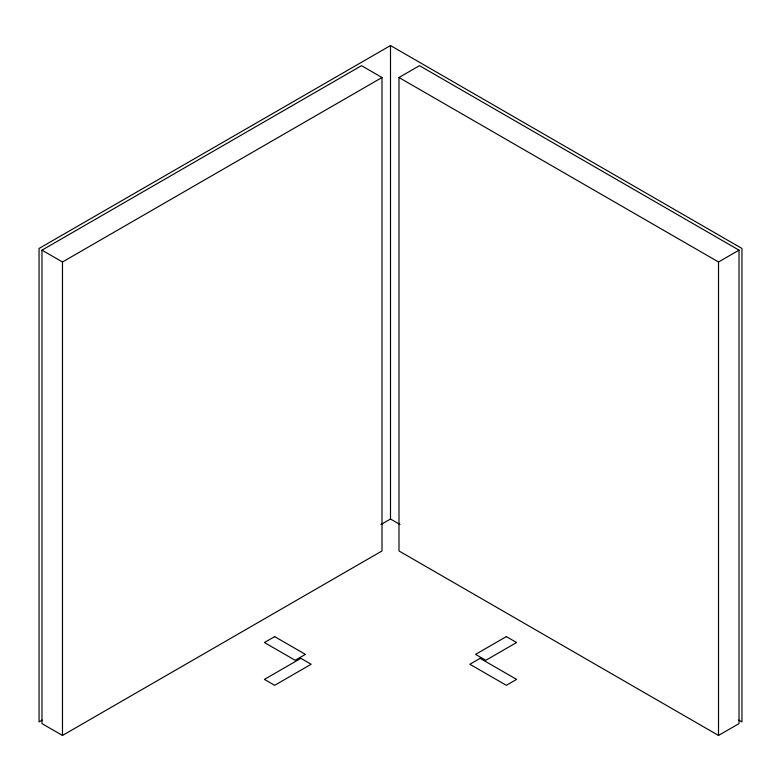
<?xml version="1.0" encoding="UTF-8"?>
<svg xmlns="http://www.w3.org/2000/svg" width="781" height="781" viewBox="0 0 781 781"><rect width="100%" height="100%" fill="white"/><g stroke="black" fill="none" stroke-linecap="round" stroke-linejoin="round"><path stroke-width="1.17" d="M738.787 720.092L741.95 721.917L741.95 248.465L390.5 45.552L39.05 248.465L39.05 721.917L42.213 720.092M41.979 250.154L361.505 65.672L382.007 77.514L382.007 550.966L62.48 735.448L41.979 723.606L41.979 250.154L62.48 261.986L382.007 77.514M398.993 77.514L419.495 65.672L739.021 250.154L739.021 723.606L718.52 735.448L398.993 550.966L398.993 77.514L718.52 261.986L739.021 250.154M381.001 524.5L390.5 519.014L399.999 524.5M718.52 261.986L718.52 735.448M390.5 45.552L390.5 519.014M62.48 261.986L62.48 735.448M274.668 636.613L264.417 642.529L295.169 660.287L305.42 654.371L274.668 636.613M300.88 658.344L264.417 679.392L274.668 685.308L311.131 664.26L300.88 658.344M506.332 636.613L475.58 654.371L485.831 660.287L516.583 642.529L506.332 636.613M480.12 658.344L469.869 664.26L506.332 685.308L516.583 679.392L480.12 658.344"/></g></svg>
